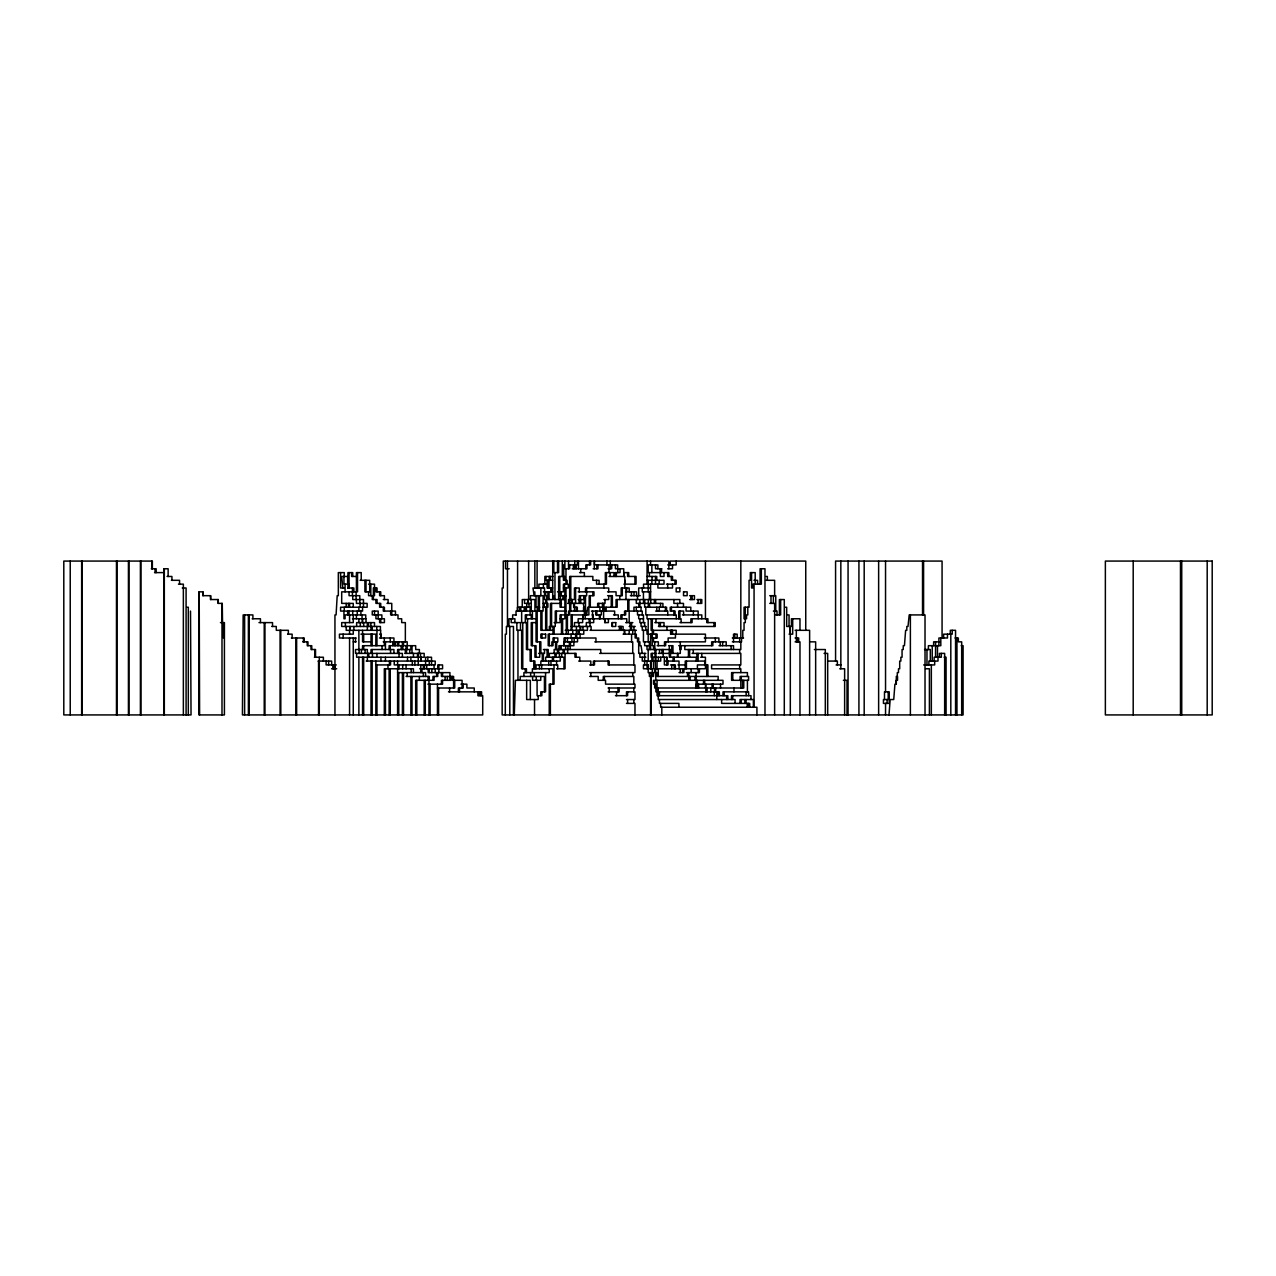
<?xml version="1.0" encoding="UTF-8"?>
<svg xmlns="http://www.w3.org/2000/svg" width="1276" height="1276" viewBox="0 0 1276 1276"><rect width="100%" height="100%" fill="white"/><g stroke="black" fill="none" stroke-linecap="round" stroke-linejoin="round"><path stroke-width="1.5" d="M562.62 564.917L563.737 564.917L563.737 576.465M568.538 564.917L573.355 564.917L573.355 568.761M573.674 564.917L577.358 564.917L577.358 561.073M595.605 564.917L617.68 564.917L617.68 568.761M667.763 564.917L676.184 564.917L676.184 561.073M151.286 568.761L156.166 568.761L156.166 572.605M509.204 568.761L505.519 568.761L505.519 561.073M572.222 568.761L586.944 568.761L586.944 564.917M593.165 568.761L597.965 568.761L597.965 564.917M608.062 568.761L611.746 568.761L611.746 564.917M661.734 568.761L655.513 568.761L655.513 564.917M667.667 568.761L672.516 568.761L672.516 564.917M154.555 572.605L163.775 572.605M579.575 572.605L584.376 572.605L584.376 576.465M167.044 576.465L171.925 576.465L171.925 580.309M347.933 576.465L341.697 576.465L342.829 587.997M356.419 576.465L351.618 576.465L351.618 572.605M553.018 576.465L544.836 576.465L544.836 584.153M609.003 576.465L624.841 576.465L624.841 587.997M647.012 576.465L656.789 576.465L656.693 580.309M766.11 576.465L767.355 576.465L767.355 580.309M171.399 580.309L179.549 580.309L179.549 584.153M360.103 580.309L369.705 580.309L369.705 591.841L364.904 591.841L364.904 580.309M552.715 580.309L545.953 580.309L545.953 576.465M647.012 580.309L664.014 580.309L664.014 584.153L643.535 584.153L643.535 587.997M753.941 580.309L757.577 580.309L757.577 584.153M766.11 580.309L774.628 580.309L774.628 595.685M178.481 584.153L183.361 584.153L183.361 714.927M368.573 584.153L374.506 584.153L374.506 595.685L368.573 595.685L368.573 591.841M548.202 584.153L538.903 584.153L538.903 587.997M623.9 584.153L636.07 584.153L636.07 576.465L627.585 576.465L627.585 572.605M666.487 584.153L676.184 584.153L676.184 580.309L671.335 580.309L671.335 576.465M182.293 587.997L186.089 587.997L186.089 714.927M344.265 587.997L340.58 587.997L340.58 572.605M347.63 587.997L353.867 587.997L353.867 591.841M552.715 587.997L547.085 587.997L547.085 580.309M563.434 587.997L568.235 587.997L568.235 584.153L563.434 584.153L563.434 591.841L557.516 591.841M649.564 587.997L638.686 587.997L638.686 595.685M543.401 591.841L552.715 591.841M578.156 591.841L593.994 591.841L593.994 595.685L589.193 595.685L589.193 607.232M607.583 591.841L616.053 591.841L616.053 595.685L622.289 595.685L622.289 587.997M625.543 591.841L636.565 591.841L636.565 595.685M650.76 591.841L642.259 591.841L642.259 587.997M683.489 591.841L687.158 591.841L687.158 595.685L683.489 595.685L683.585 591.841M552.715 595.685L553.832 595.685L553.832 599.545L565.172 599.545M566.289 595.685L559.239 595.685L559.239 591.841M607.583 595.685L612.384 595.685L612.384 607.232M630.344 595.685L640.249 595.685M689.63 595.685L694.463 595.685L694.463 599.545L689.63 599.545M769.747 595.685L775.76 595.685L775.76 611.076M383.294 599.545L388.095 599.545L388.095 603.389M578.156 599.545L584.073 599.545L584.073 595.685M603.899 599.545L608.7 599.545L608.7 595.685M638.813 599.545L616.053 599.545L616.053 607.232M696.935 599.545L701.784 599.545L701.784 603.389L696.935 603.389M386.963 603.389L391.764 603.389L391.764 614.92M530.433 603.389L524.5 603.389L524.5 599.545M543.097 603.389L547.898 603.389L547.898 607.232L543.097 607.232M561.488 603.389L550.45 603.389L550.45 630.312M567.724 603.389L579.272 603.389L579.272 595.685L586.625 595.685L586.625 587.997M648.288 603.389L636.309 603.389L636.309 599.545M769.747 603.389L774.628 603.389L774.628 714.927M186.695 607.232L188.306 607.232L188.306 714.927M530.433 607.232L517.45 607.232L517.45 611.076M539.732 607.232L536.048 607.232L536.048 595.685M564.869 607.232L560.068 607.232L560.068 599.545M603.085 607.232L587.757 607.232L586.625 614.92M641.158 607.232L633.933 607.232L634.028 611.076M785.426 607.232L786.67 607.232L786.67 626.468L791.439 626.468L791.439 618.764L799.972 618.764L799.972 630.312M190.507 611.076L191.033 714.927L63.8 714.927L63.8 561.073L152.354 561.073L152.354 568.761M530.13 611.076L516.014 611.076L516.014 614.92M566.289 611.076L555.267 611.076L555.267 626.468L549.334 626.468L549.334 630.312M585.812 611.076L568.538 611.076L568.538 614.92M591.442 611.076L614.633 611.076L614.633 614.92M635.209 611.076L624.538 611.076L624.538 614.92M655.609 611.076L667.763 611.076L667.763 614.92M773.384 611.076L777.02 611.076L777.02 614.92M516.317 614.92L512.649 614.92L512.649 618.764M592.048 614.92L593.165 614.92L593.165 618.764M613.501 614.92L618.302 614.92L618.302 618.764M682.405 614.92L701.784 614.92L701.784 618.764M775.76 614.92L780.657 614.92L780.657 599.545M787.802 614.92L789.062 614.92L789.062 626.468M252.169 618.764L260.448 618.764L260.448 622.608M352.431 618.764L366.021 618.764L366.021 622.608M536.048 618.764L526.446 618.764L526.446 614.92M560.068 618.764L564.869 618.764L564.869 587.997M643.535 618.764L638.686 618.764L638.686 614.92M220.429 622.608L224.416 622.608L224.416 714.927L198.928 714.927L198.928 591.841L203.043 591.841L203.043 595.685M258.98 622.608L272.522 622.608L272.522 626.468M536.048 622.608L531.247 622.608L531.247 645.688L536.048 645.688L536.048 657.236M554.135 622.608L560.068 622.608L560.068 614.92L569.67 614.92L569.67 576.465L592.861 576.465L592.861 580.309L599.098 580.309L599.098 584.153M625.671 622.608L632.832 622.608M644.715 622.608L639.882 622.608L639.882 618.764M654.779 622.608L664.014 622.608L664.014 626.468M679.933 622.608L692.086 622.608L692.086 618.764M224.273 626.468L223.332 638L223.061 622.608M271.788 626.468L276.286 626.468L276.286 630.312L288.36 630.312L288.36 634.156M571.106 626.468L591.123 626.468L591.123 630.312M618.302 626.468L623.103 626.468L623.103 630.312M629.18 626.468L635.209 626.468M645.911 626.468L641.062 626.468L641.062 622.608M658.432 626.468L715.23 626.468L715.23 622.608L706.729 622.608L706.729 618.764M553.018 630.312L540.849 630.312L540.849 611.076M565.172 630.312L587.454 630.312L587.454 626.468M590.006 630.312L630.472 630.312L630.472 622.608L630.344 626.468M636.405 630.312L631.556 630.312L631.556 622.608M647.091 630.312L642.259 630.312L642.259 626.468M795.076 630.312L809.622 630.312L809.622 714.927M287.61 634.156L292.124 634.156L292.124 638M360.917 634.156L375.846 634.156L375.846 645.688M379.61 634.156L381.253 634.156L381.253 638M623.103 634.156L631.588 634.156L631.588 641.844M789.062 634.156L792.699 634.156L792.699 618.764M291.391 638L304.182 638L304.182 641.844M356.116 638L339.448 638L339.448 634.156L353.261 634.156L353.261 630.312M379.514 638L393.933 638L393.933 641.844L383.199 641.844M704.256 638L718.882 638L718.882 641.844M732.328 638L743.557 638M795.076 638L798.712 638L798.712 641.844M955.022 638L958.356 638L958.356 641.844L961.689 641.844L961.689 714.927M302.715 641.844L307.963 641.844L307.963 645.688M353.261 641.844L356.116 641.844M371.029 641.844L362.559 641.844L362.559 630.312M594.807 641.844L632.721 641.844L632.721 653.392M732.328 641.844L741.547 641.844L741.547 638M795.076 641.844L799.972 641.844L799.972 714.927M810.754 641.844L815.651 641.844L815.651 714.927M939.79 641.844L933.633 641.844L933.633 645.688M650.664 645.688L644.635 645.688L644.635 641.844M657.156 645.688L665.657 645.688L665.657 641.844M668.863 645.688L672.978 645.688L672.978 653.392M678.736 645.688L712.853 645.688L712.853 641.844M718.978 645.688L733.525 645.688L733.525 649.532M961.179 645.688L963.093 645.688L963.093 714.927L502.154 714.927L502.154 587.997L503.27 587.997L503.27 561.073L668.863 561.073L668.863 568.761M543.401 649.532L548.202 649.532L548.202 657.236M814.391 649.532L825.317 649.532L825.317 714.927M924.542 649.532L930.3 649.532L930.3 661.08M404.955 653.392L424.174 653.392L424.174 657.236L356.626 657.236L356.626 653.392M538.6 653.392L544.533 653.392L544.533 649.532M599.608 653.392L633.837 653.392L633.837 664.924M645.911 653.392L638.686 653.392L638.686 638L637.506 638L637.506 641.844L639.882 641.844L639.882 645.688L641.062 645.688L642.259 653.392M655.96 653.392L651.127 653.392L651.127 657.236L666.949 657.236L666.949 661.08M658.352 653.392L680.299 653.392L680.299 641.844M692.086 653.392L740.83 653.392L740.83 664.924L711.577 664.924L711.577 668.768L740.83 668.768L740.83 672.611M824.057 653.392L827.693 653.392L827.693 714.927M314.359 657.236L323.386 657.236L323.386 661.08M645.911 657.236L639.882 657.236L639.882 653.392M700.604 657.236L705.437 657.236L705.437 668.768L653.503 668.768L653.503 661.08M944.144 657.236L946.074 657.236L946.074 714.927M318.043 661.08L331.664 661.08L331.664 664.924M366.228 661.08L435.212 661.08L435.212 664.924L394.236 664.924L394.236 661.08M578.666 661.08L590.82 661.08L590.82 664.924M664.477 661.08L679.007 661.08L679.103 668.768M828.826 661.08L837.359 661.08L837.359 664.924M336.29 664.924L326.114 664.924L326.114 661.08M375.846 664.924L390.552 664.924L390.552 661.08M589.703 664.924L594.504 664.924L594.504 661.08M670.506 664.924L675.355 664.924L675.355 668.768M677.923 664.924L685.228 664.924M836.099 664.924L840.996 664.924M923.649 664.924L934.67 664.924L934.67 661.08M331.569 668.768L336.704 668.768M419.676 668.768L442.565 668.768L442.565 664.924L437.764 664.924L437.764 668.768M556.591 668.768L565.077 668.768L565.077 653.392M839.736 668.768L844.632 668.768L844.632 714.927M925.563 668.768L929.407 668.768L929.407 714.927M397.602 672.611L425.594 672.611L425.594 676.455M589.703 672.611L634.97 672.611L634.97 664.924L608.094 664.924L608.094 661.08M679.007 672.611L683.952 672.611L683.856 668.768M686.328 672.611L699.408 672.611L699.408 668.768M406.087 676.455L429.278 676.455L429.278 680.315M589.703 676.455L598.189 676.455L598.189 680.315L605.542 680.315L605.542 684.159L634.97 684.159L634.97 688.003L608.094 688.003M843.372 680.315L847.009 680.315L847.009 714.927M427.843 684.159L442.565 684.159L442.565 680.315M460.955 684.159L466.888 684.159L466.888 688.003L474.241 688.003L474.241 691.847M437.461 688.003L454.719 688.003L454.719 680.315M448.482 691.847L481.594 691.847L481.594 695.691M608.094 691.847L619.131 691.847L619.131 688.003M615.447 695.691L627.601 695.691L627.601 691.847M626.484 699.535L634.97 699.535L634.97 691.847L626.484 691.847L626.484 695.691M626.484 703.395L634.97 703.395L634.97 714.927M1207.192 561.073L1207.192 714.927M1181.736 561.073L1181.736 714.927M1180.475 561.073L1180.475 714.927M1133.2 561.073L1133.2 714.927M956.952 638L956.952 714.927M955.549 714.927L955.549 630.312L950.285 630.312L950.285 634.156M952.215 630.312L952.215 634.156L943.634 634.156L943.634 638M950.811 634.156L950.811 714.927M947.478 634.156L947.478 638L938.897 638L938.897 645.688M944.655 714.927L944.655 653.392L939.407 653.392L939.407 657.236M942.071 638L942.071 561.073L835.573 561.073L835.573 661.08M941.321 653.392L941.321 657.236L934.144 657.236L934.144 661.08M940.811 638L940.811 645.688L928.386 645.688L928.386 649.532M938.004 657.236L938.004 661.08L928.896 661.08L928.896 664.924M937.477 645.688L937.477 657.236M935.563 641.844L935.563 657.236M932.23 645.688L932.23 661.08M931.336 664.924L931.336 714.927M926.966 649.532L926.966 664.924M925.02 714.927L925.02 614.92L909.198 614.92L908.002 626.468L906.821 626.468L906.821 630.312L905.625 630.312L904.445 645.688L903.248 645.688L903.248 649.532L902.068 649.532L902.068 657.236L900.872 657.236L900.872 661.08L899.692 661.08L899.692 668.768L898.495 668.768L898.495 672.611L897.299 672.611L897.299 680.315L896.119 680.315L896.119 684.159L894.923 684.159L893.742 699.535L890.169 699.535L888.989 714.927M923.585 561.073L923.585 614.92M922.532 561.073L922.532 614.92M910.378 614.92L910.378 714.927M897.491 680.315L897.491 676.455L896.31 676.455L896.31 684.159M888.192 691.847L888.192 699.535L883.439 699.535L883.439 703.395L889.244 703.395L889.244 691.847L884.491 691.847L884.491 699.535M887.123 699.535L887.123 703.395M885.544 561.073L885.544 691.847M885.544 703.395L885.544 714.927M878.638 561.073L878.638 714.927M864.187 561.073L864.187 714.927M858.923 561.073L858.923 714.927M848.062 561.073L848.062 714.927M840.836 561.073L840.836 668.768M805.746 630.312L805.746 561.073L670.235 561.073L670.235 564.917M797.468 638L797.468 641.844M796.336 630.312L796.336 641.844M790.307 626.468L790.307 714.927M790.195 626.468L790.195 634.156M784.293 714.927L784.293 599.545L779.397 599.545L779.397 614.92M773.384 595.685L773.384 603.389M770.991 595.685L770.991 603.389M764.978 714.927L764.978 568.761L760.081 568.761L760.081 584.153M761.341 568.761L761.341 584.153L752.808 584.153L752.808 587.997L751.564 587.997L751.564 572.605M756.923 714.927L756.923 707.239L660.633 707.239L660.633 703.395M755.201 584.153L755.201 572.605L750.304 572.605L750.304 580.309L749.06 580.309L749.06 607.232L744.052 607.232L744.052 618.764L746.556 618.764L746.556 614.92L747.8 614.92L747.8 607.232M754.068 584.153L754.068 707.239M753.366 707.239L753.366 699.535L740.016 699.535L740.016 703.395M750.99 699.535L750.99 695.691L731.499 695.691L731.499 699.535M749.698 707.239L749.698 703.395L721.626 703.395L721.626 699.535M748.613 695.691L748.613 691.847L722.998 691.847L722.998 695.691M748.518 703.395L748.518 707.239M747.417 676.455L747.417 672.611L731.595 672.611L731.595 680.315L748.613 680.315L748.613 676.455L740.096 676.455L740.096 680.315M747.417 680.315L747.417 691.847M747.242 703.395L747.242 707.239M746.141 691.847L746.141 695.691M746.045 699.535L746.045 703.395M745.296 607.232L745.296 622.608L744.052 622.608L744.052 630.312L742.791 630.312L742.791 638M744.849 699.535L744.849 703.395M743.764 680.315L743.764 688.003L654.684 688.003L654.684 680.315L653.503 680.315L653.503 684.159L655.88 684.159L655.88 691.847L719.345 691.847L719.345 695.691M742.568 680.315L742.568 688.003M741.292 676.455L741.292 680.315M741.197 699.535L741.197 703.395M740.83 561.073L740.83 638M740.83 641.844L740.83 649.532L684.781 649.532L684.781 645.688M740.83 680.315L740.83 688.003M739.649 638L739.649 641.844M739.649 649.532L739.649 653.392M739.649 664.924L739.649 668.768M737.177 638L737.177 634.156L733.525 634.156L733.525 641.844M735.072 703.395L735.072 699.535L658.256 699.535L658.256 688.003M734.801 634.156L734.801 638M733.971 688.003L733.971 691.847M732.791 672.611L732.791 680.315M732.695 695.691L732.695 699.535M731.148 645.688L731.148 649.532M727.846 699.535L727.846 695.691L657.06 695.691L657.06 680.315M726.57 695.691L726.666 699.535M726.203 645.688L726.203 641.844L711.657 641.844L711.657 645.688M724.194 691.847L724.194 695.691M722.631 641.844L722.631 645.688M720.525 684.159L720.525 688.003M720.174 641.844L720.174 645.688M718.149 680.315L718.149 676.455L657.06 676.455L657.06 672.611L654.684 672.611L654.684 668.768M718.149 691.847L718.149 695.691M716.873 691.847L716.873 695.691M716.777 695.691L716.777 699.535M715.692 688.003L715.692 691.847M715.326 638L715.326 641.844M714.496 688.003L714.496 691.847M714.305 691.847L714.305 695.691M714.034 622.608L714.034 626.468M713.22 684.159L713.22 688.003M712.024 684.159L712.024 688.003M710.844 688.003L710.748 691.847M707.909 622.608L707.909 618.764L690.906 618.764L690.906 622.608M707.909 676.455L707.909 664.924L697.398 664.924L697.398 668.768M707.095 688.003L707.095 691.847M706.729 664.924L706.729 676.455M705.899 684.159L705.803 691.847M705.437 561.073L705.437 618.764M705.437 684.159L705.437 688.003M704.703 664.924L704.703 661.08L685.228 661.08L685.228 668.768M704.703 680.315L704.703 684.159M703.523 680.315L703.523 684.159M701.784 653.392L701.784 657.236M700.604 599.545L700.604 603.389M698.578 684.159L698.578 688.003M698.131 599.545L698.131 603.389M698.227 618.764L698.131 611.076L686.057 611.076L686.057 607.232M698.131 653.392L698.131 661.08M698.227 668.768L698.227 672.611M697.398 680.315L697.398 688.003M696.935 653.392L696.935 661.08M696.202 661.08L696.202 657.236L669.326 657.236L669.326 645.688M696.202 676.455L696.202 680.315M696.202 688.003L696.202 684.159L722.998 684.159L722.998 680.315L655.88 680.315L654.684 641.844M696.106 672.611L696.106 676.455M696.106 680.315L696.106 688.003M695.021 676.455L695.021 680.315M693.378 611.076L693.378 614.92M693.283 649.532L693.283 653.392M692.086 595.685L692.086 599.545M691.177 668.768L691.177 672.611M690.81 595.685L690.81 599.545M690.81 611.076L690.81 607.232L670.235 607.232L670.235 611.076L675.084 611.076L675.084 614.92M690.077 676.455L690.077 680.315M689.63 649.532L689.63 657.236M688.801 672.611L688.801 680.315M688.434 649.532L688.434 657.236M687.605 672.611L687.509 676.455M686.424 661.08L686.424 668.768M683.489 607.232L683.489 603.389L673.888 603.389L673.888 599.545M683.585 614.92L683.585 611.076L678.736 611.076L678.736 618.764M682.676 668.768L682.676 672.611M681.113 622.608L681.113 618.764L647.012 618.764L647.012 614.92M681.113 645.688L681.113 649.532L679.933 649.532L679.933 645.688M680.299 668.768L680.204 672.611M679.933 611.076L679.933 618.764M679.837 603.389L679.837 599.545L639.882 599.545L639.882 607.232M678.912 707.239L678.912 703.395L659.437 703.395L659.437 699.535M677.827 653.392L677.827 657.236M677.556 603.389L677.556 607.232M677.46 653.392L677.46 657.236M676.264 618.764L676.264 614.92L645.815 614.92L645.815 607.232M676.184 634.156L676.184 630.312L651.127 630.312L651.127 618.764M675.451 634.156L675.451 638L668.13 638L668.13 641.844M674.988 580.309L674.988 584.153M674.254 657.236L674.254 661.08M674.159 664.924L674.159 668.768M673.888 611.076L673.888 614.92M673.074 657.236L673.074 661.08M672.516 580.309L672.516 576.465L667.667 576.465L667.667 572.605M672.516 584.153L672.516 587.997L657.89 587.997L657.89 584.153M672.516 630.312L672.516 634.156M671.782 630.312L671.782 634.156M671.782 645.688L671.782 653.392M671.702 664.924L671.782 668.768M671.431 607.232L671.431 611.076M671.335 630.312L671.335 634.156M670.602 630.312L670.602 634.156L705.437 634.156L705.437 641.844L664.477 641.844L664.477 645.688M670.506 657.236L670.506 649.532L647.012 649.532L647.012 645.688M668.863 576.465L668.863 572.605L648.192 572.605L648.192 564.917L657.89 564.917L657.89 568.761M668.034 661.08L668.034 664.924L664.381 664.924L664.381 657.236M667.667 584.153L667.667 587.997M666.949 626.468L666.949 630.312M666.854 657.236L666.854 664.924M666.582 611.076L666.582 607.232L644.635 607.232L644.715 599.545M665.386 607.232L665.386 611.076M664.014 572.605L664.014 576.465L660.362 576.465L660.362 568.761M663.185 649.532L663.185 657.236M662.914 607.232L662.914 603.389L649.564 603.389L649.564 607.232M662.834 649.532L662.834 653.392M662.005 649.532L662.005 653.392M661.813 707.239L661.813 714.927M661.542 568.761L661.542 572.605M660.537 568.761L660.537 572.605M660.537 603.389L660.537 607.232M660.729 657.236L660.729 661.08L642.259 661.08L642.259 657.236M660.362 622.608L660.362 626.468M659.628 622.608L659.628 626.468M659.533 649.532L659.533 653.392M659.437 691.847L659.437 695.691M659.261 607.232L659.261 611.076M659.166 580.309L659.166 584.153M659.166 622.608L659.166 626.468M658.352 645.688L658.352 641.844L653.503 641.844L653.503 638M658.352 657.236L658.352 661.08M658.256 668.768L658.256 676.455M657.06 661.08L657.06 668.768M656.789 607.232L656.789 611.076M655.96 618.764L655.96 622.608M655.96 634.156L655.96 638M655.88 649.532L655.96 661.08M655.513 576.465L655.513 584.153M655.609 599.545L655.609 603.389M654.413 599.545L654.413 603.389M653.503 630.312L653.503 634.156M653.503 649.532L653.503 645.688L652.307 645.688L652.307 618.764M653.041 657.236L653.041 661.08M652.307 653.392L652.307 657.236M652.036 576.465L652.036 580.309M651.861 564.917L651.861 572.605M651.861 580.309L651.861 584.153M651.861 657.236L651.861 661.08M651.127 634.156L651.127 638L657.156 638L657.156 634.156L647.012 634.156L647.012 630.312M651.127 661.08L651.127 668.768M651.127 672.611L651.127 714.927M650.76 599.545L650.76 603.389M650.569 561.073L650.569 564.917M650.569 584.153L650.569 599.545M650.569 634.156L650.569 649.532M650.569 661.08L650.569 668.768M650.569 714.927L650.569 676.455L649.388 676.455L649.388 672.611M649.388 572.605L649.388 576.465M649.388 591.841L649.388 599.545M649.388 649.532L649.388 641.844L643.439 641.844L643.439 630.312M648.383 599.545L648.288 607.232M648.288 668.768L648.288 664.924L643.439 664.924L643.439 668.768L652.307 668.768L652.307 676.455L653.503 676.455L653.503 672.611L648.192 672.611L648.192 664.924M648.192 580.309L648.192 591.841M648.192 618.764L648.192 641.844M648.192 649.532L648.192 661.08M647.107 561.073L647.012 584.153M647.012 661.08L647.091 668.768M645.815 626.468L645.815 630.312M644.635 622.608L644.635 626.468M644.635 653.392L644.635 664.924M643.535 599.545L643.535 603.389M643.439 591.841L643.439 599.545M643.439 622.608L643.439 614.92L637.506 614.92L637.506 611.076M642.259 614.92L642.259 611.076L636.309 611.076L636.309 607.232M641.062 607.232L641.062 611.076M638.877 603.389L638.782 607.232M637.506 595.685L637.506 599.545M635.113 630.312L635.113 638L636.309 638L636.309 634.156L632.736 634.156L632.736 630.312M634.938 576.465L634.938 584.153M634.013 591.841L634.013 595.685M633.933 626.468L633.933 630.312M633.837 684.159L633.837 676.455L603.293 676.455L603.293 680.315M633.837 688.003L633.837 691.847M633.837 699.535L633.837 703.395M632.721 672.611L632.721 676.455M631.46 591.841L631.46 595.685M629.212 591.841L629.212 587.997L621.173 587.997L621.173 595.685M629.18 611.076L629.18 622.608M629.18 630.312L629.18 634.156M628.909 599.545L628.909 611.076M628.701 576.465L628.701 572.605L623.9 572.605L623.9 576.465M628.223 599.545L628.223 611.076M627.792 599.545L627.792 611.076M627.601 699.535L627.601 703.395M626.787 622.608L626.787 618.764L578.156 618.764L578.156 622.608M626.66 587.997L626.66 591.841M625.974 587.997L625.974 599.545M625.671 611.076L625.671 614.92L620.854 614.92L620.854 618.764M625.033 580.309L625.033 584.153M624.841 630.312L624.841 634.156M624.235 630.312L624.235 634.156M623.725 576.465L623.725 568.761L615.431 568.761L615.431 564.917M621.986 614.92L621.986 618.764M621.173 626.468L621.173 630.312M620.854 626.468L620.854 630.312M620.04 568.761L620.04 572.605L615.239 572.605L615.239 576.465M620.04 626.468L620.04 630.312M619.737 595.685L619.737 599.545M619.434 626.468L619.434 630.312M617.999 688.003L617.999 691.847M617.791 568.761L617.791 572.605M617.185 599.545L617.185 607.232L605.015 607.232L605.015 611.076M616.579 691.847L616.579 695.691M616.356 572.605L616.356 576.465M613.995 576.465L613.995 572.605L605.334 572.605L605.334 584.153M612.384 622.608L612.384 626.468M611.252 595.685L611.252 607.232M610.63 564.917L610.63 568.761M610.311 561.073L610.311 564.917M610.135 572.605L610.135 576.465M609.21 664.924L609.21 661.08L593.372 661.08L593.372 664.924M609.21 688.003L609.21 691.847M609.003 564.917L609.003 572.605M608.7 591.841L608.7 587.997L585.509 587.997L585.509 591.841M608.397 618.764L608.397 622.608L604.712 622.608L604.712 618.764M606.945 561.073L606.945 564.917M606.451 572.605L606.451 584.153L596.546 584.153L596.546 580.309M606.148 607.232L606.148 611.076M605.015 599.545L605.015 603.389L597.662 603.389L597.662 607.232M605.015 618.764L605.015 622.608M604.409 676.455L604.409 680.315M603.899 584.153L603.899 587.997M603.899 603.389L603.899 611.076M603.596 611.076L603.596 618.764M602.766 603.389L602.766 611.076M602.463 603.389L602.463 607.232M601.347 611.076L601.347 614.92L595.717 614.92L595.717 611.076M600.741 653.392L600.741 649.532L554.135 649.532L554.135 653.392M600.214 614.92L600.214 618.764M599.911 607.232L599.911 611.076M599.401 614.92L599.401 618.764M598.795 603.389L598.795 607.232M596.849 564.917L596.849 568.761M596.849 611.076L596.849 614.92M595.94 641.844L595.94 638L564.04 638L564.04 645.688M594.472 561.073L594.472 564.917M594.297 561.073L594.297 568.761M593.691 618.764L593.691 622.608L586.322 622.608L586.322 626.468M592.861 591.841L592.861 595.685M592.558 611.076L592.558 618.764M590.613 561.073L590.613 564.917L585.812 564.917L585.812 568.761M590.82 672.611L590.82 676.455M590.31 595.685L590.31 607.232M590.006 618.764L590.006 626.468M589.496 561.073L589.496 564.917M589.193 618.764L589.193 622.608M588.874 607.232L588.874 614.92L571.106 614.92L571.106 630.312M585.509 595.685L585.509 614.92M585.205 614.92L585.205 618.764M584.679 611.076L583.26 603.389M584.376 595.685L584.376 603.389L579.575 603.389L579.575 599.545M584.376 607.232L584.376 614.92M583.77 630.312L583.77 634.156L548.202 634.156L548.202 645.688L553.018 645.688L553.018 638L557.819 638L557.819 641.844L551.886 641.844L551.886 645.688M583.563 607.232L583.563 611.076M583.26 614.92L583.26 618.764M582.957 614.92L582.957 618.764M582.957 626.468L582.957 630.312M582.654 618.764L582.654 622.608L574.471 622.608L574.471 626.468M580.708 568.761L580.708 572.605M580.708 599.545L580.708 603.389M580.708 626.468L580.708 630.312M580.405 595.685L580.405 599.545M580.101 626.468L580.101 630.312M580.101 634.156L580.101 638M579.783 661.08L579.783 657.236L574.982 657.236L574.982 653.392M579.272 591.841L579.272 587.997L574.471 587.997L574.471 599.545L568.538 599.545L568.538 603.389M579.272 630.312L579.272 634.156M578.969 622.608L578.969 626.468M578.459 561.073L578.459 568.761M578.156 630.312L578.156 634.156M577.326 611.076L577.326 607.232L573.658 607.232L573.658 603.389M577.534 638L577.534 641.844L563.737 641.844L563.737 645.688M576.72 634.156L576.72 638M576.417 626.468L576.417 634.156M576.21 564.917L576.21 568.761M576.21 607.232L576.21 611.076M576.114 657.236L576.114 653.392L549.334 653.392L549.334 657.236M575.604 587.997L575.604 603.389M575.604 634.156L575.604 638M574.774 561.073L574.774 568.761M574.471 603.389L574.471 611.076M574.168 638L574.168 641.844M573.865 641.844L573.865 645.688L558.936 645.688L558.936 649.532M572.733 630.312L572.733 634.156M572.222 599.545L572.222 603.389M572.222 614.92L572.222 626.468M571.919 626.468L571.919 630.312M571.919 638L571.919 641.844M571.409 599.545L571.409 603.389M571.106 634.156L571.106 638M570.787 576.465L570.787 599.545M570.787 603.389L570.787 611.076M570.484 641.844L570.484 645.688M570.181 645.688L570.181 649.532M569.67 564.917L569.67 568.761L564.869 568.761L564.869 561.073M569.367 641.844L569.367 645.688M568.538 561.073L568.538 568.761M568.235 630.312L568.235 634.156M567.932 645.688L567.932 649.532M567.629 649.532L567.629 653.392M567.421 614.92L567.421 630.312M567.421 638L567.421 641.844M567.118 584.153L567.118 580.309L563.434 580.309L563.434 576.465M566.289 614.92L566.289 634.156M565.986 568.761L565.986 584.153M565.986 587.997L565.986 614.92M565.683 645.688L565.683 649.532M565.172 638L565.172 641.844M564.869 580.309L564.869 576.465L558.633 576.465L558.633 599.545M564.566 584.153L564.566 587.997M564.04 595.685L564.04 599.545M564.263 649.532L564.263 653.392M563.96 668.768L563.96 657.236L545.649 657.236L545.649 661.08M563.131 649.532L563.131 653.392M562.923 595.685L562.923 599.545M562.62 618.764L562.62 634.156M562.317 561.073L562.317 576.465M561.711 653.392L561.711 657.236M561.488 618.764L561.488 634.156M561.185 591.841L561.185 595.685M561.185 599.545L561.185 607.232M561.185 614.92L561.185 618.764M561.185 645.688L561.185 649.532M560.371 591.841L560.371 599.545M560.068 591.841L560.068 595.685M560.068 645.688L560.068 649.532M560.276 657.236L560.276 661.08L540.849 661.08L540.849 664.924M559.765 576.465L559.765 591.841M559.462 653.392L559.462 657.236M558.633 561.073L558.633 572.605L553.832 572.605L553.832 561.073M558.633 649.532L558.633 653.392M557.724 668.768L557.724 664.924L536.048 664.924L536.048 668.768M557.516 561.073L557.516 572.605M557.516 649.532L557.516 653.392M556.687 641.844L556.687 649.532M556.591 661.08L556.591 664.924M556.384 611.076L556.384 622.608M556.081 653.392L556.081 657.236M555.57 641.844L555.57 649.532M554.964 572.605L554.964 599.545M554.964 653.392L554.964 657.236M554.135 626.468L554.135 634.156M554.135 638L554.135 641.844M554.039 664.924L554.039 684.159L549.238 684.159L549.238 714.927M553.529 657.236L553.529 661.08M553.018 626.468L553.018 634.156M552.923 684.159L552.923 668.768L532.379 668.768L532.379 672.611M552.715 561.073L552.715 599.545L547.898 599.545L547.898 591.841M552.396 657.236L552.396 661.08M551.886 587.997L551.886 591.841M551.583 603.389L551.583 626.468M550.769 587.997L550.769 591.841M550.977 661.08L550.977 664.924M550.45 576.465L550.45 580.309M550.371 684.159L550.371 714.927M549.637 576.465L549.637 580.309M549.334 576.465L549.334 580.309M549.334 634.156L549.334 645.688M549.238 668.768L549.238 672.611L523.894 672.611L523.894 676.455M549.031 580.309L549.031 587.997M549.031 591.841L549.031 599.545M548.728 661.08L548.728 664.924M547.898 580.309L547.898 587.997M547.085 649.532L547.085 657.236M546.782 630.312L546.782 595.685L545.649 595.685L545.649 591.841M545.649 603.389L545.649 599.545L544.533 599.545L544.533 587.997L532.985 587.997L534.102 595.685M545.649 607.232L545.649 630.312M545.57 672.611L545.57 691.847L540.753 691.847L540.753 695.691M544.437 691.847L544.437 676.455L520.209 676.455L520.209 680.315M544.23 603.389L544.23 607.232M543.401 584.153L543.401 587.997M543.401 653.392L543.401 661.08M542.284 653.392L542.284 661.08M541.981 611.076L541.981 630.312M541.981 634.156L541.981 638M541.678 664.924L541.678 668.768M541.885 691.847L541.885 695.691L537.084 695.691L537.084 680.315M540.849 587.997L540.849 595.685M540.849 653.392L540.849 641.844L536.048 641.844L536.048 611.076L531.247 611.076L531.247 599.545M540.753 676.455L540.753 680.315L532.586 680.315L532.586 676.455M539.732 641.844L539.732 657.236L534.931 657.236L534.931 645.688M539.429 595.685L539.429 611.076M539.429 664.924L539.429 668.768M538.297 595.685L538.297 611.076L543.097 611.076L543.097 595.685L530.433 595.685L530.433 599.545M538.201 695.691L538.201 699.535L526.653 699.535L526.653 680.315M537.18 607.232L537.18 641.844M537.1 561.073L537.1 587.997M536.255 676.455L536.255 680.315M534.851 561.073L534.851 587.997M534.851 591.841L534.851 595.685M534.931 611.076L534.931 599.545L522.251 599.545L522.251 607.232M534.931 668.768L534.931 661.08L530.13 661.08L530.13 649.532M534.532 699.535L534.532 714.927M534.309 672.611L534.309 676.455M533.799 661.08L533.799 668.768M532.379 611.076L532.379 618.764M532.379 622.608L532.379 645.688M531.247 618.764L531.247 614.92L525.313 614.92L525.313 622.608M531.247 661.08L531.247 649.532L526.446 649.532L526.446 622.608L521.645 622.608L521.645 611.076M530.641 672.611L530.641 676.455M530.337 699.535L530.337 680.315L515.408 680.315L514.292 714.927M530.13 607.232L530.13 614.92M528.998 603.389L528.998 607.232M528.631 561.073L528.631 599.545M528.184 599.545L528.184 603.389M527.881 599.545L527.881 603.389M527.562 618.764L527.562 649.532M526.749 603.389L526.749 607.232M526.446 607.232L526.446 611.076M526.446 672.611L526.446 668.768L521.645 668.768L521.645 630.312L516.844 630.312L516.844 622.608M525.313 607.232L525.313 611.076M525.313 668.768L525.313 672.611M524.197 607.232L524.197 611.076M522.761 622.608L522.761 668.768M520.815 607.232L520.815 611.076M520.512 630.312L520.512 622.608L511.213 622.608L511.213 618.764M519.699 607.232L519.699 611.076M517.96 630.312L517.96 680.315M517.593 561.073L517.593 611.076M514.898 622.608L514.898 618.764L508.965 618.764L508.965 626.468M513.462 714.927L513.462 626.468L506.412 626.468L506.412 634.156L505.296 634.156L505.296 714.927M509.794 626.468L509.794 714.927M507.465 561.073L507.465 626.468M480.462 691.847L480.462 695.691M479.042 691.847L479.042 695.691M477.91 691.847L477.91 695.691L482.711 695.691L482.711 714.927L242.424 714.927L243.158 614.92L252.903 614.92L252.903 618.764M463.204 684.159L463.204 688.003L458.403 688.003L458.403 691.847M462.071 688.003L462.071 680.315L452.47 680.315L452.47 676.455M459.52 688.003L459.52 691.847M453.602 688.003L453.602 676.455L441.432 676.455L441.432 672.611M451.05 676.455L451.05 680.315L441.432 680.315L441.432 684.159M449.918 680.315L449.918 672.611L428.162 672.611L428.162 668.768M449.615 688.003L449.615 691.847M447.366 676.455L447.366 680.315M445.117 676.455L445.117 680.315M442.565 672.611L442.565 676.455M438.88 664.924L438.88 672.611M438.577 688.003L438.577 714.927M437.764 672.611L437.764 676.455L432.963 676.455L432.963 680.315M437.461 684.159L437.461 714.927M436.631 672.611L436.631 676.455M435.212 668.768L435.212 672.611M434.079 664.924L434.079 668.768M434.079 676.455L434.079 680.315L415.689 680.315L415.689 714.927M431.83 668.768L431.83 672.611M431.527 664.924L431.527 657.236L425.594 657.236L425.594 664.924M430.092 684.159L430.092 714.927M429.278 661.08L429.278 664.924M429.278 668.768L429.278 672.611M428.975 680.315L428.975 714.927M428.162 676.455L428.162 680.315M427.843 657.236L427.843 661.08M426.726 664.924L426.726 668.768M425.291 680.315L425.291 714.927M424.477 664.924L424.477 668.768M424.174 680.315L424.174 714.927M423.345 664.924L423.345 668.768M423.345 672.611L423.345 676.455M421.925 668.768L421.925 672.611M421.192 657.236L421.192 661.08M420.793 657.236L420.793 661.08M420.793 664.924L420.793 672.611M420.49 653.392L420.49 657.236M419.373 653.392L419.373 649.532L415.689 649.532L415.689 645.688L389.116 645.688L389.116 649.532M419.373 676.455L419.373 680.315M418.241 653.392L418.241 664.924M417.523 653.392L417.523 657.236M416.821 680.315L416.821 714.927M414.875 661.08L414.875 664.924M413.44 653.392L413.44 657.236M413.44 672.611L413.44 668.768L384.315 668.768L384.315 714.927M412.323 661.08L412.323 664.924M412.004 645.688L412.004 653.392M412.004 676.455L412.004 714.927M411.191 668.768L411.191 672.611M410.888 645.688L410.888 649.532L397.602 649.532L397.602 653.392M410.888 657.236L410.888 661.08M410.888 676.455L410.888 714.927M409.755 649.532L409.755 653.392M407.507 657.236L407.507 661.08M407.204 649.532L407.204 641.844L394.332 641.844L394.332 645.688M407.204 672.611L407.204 676.455M406.486 649.532L406.486 653.392M406.087 645.688L406.087 653.392M406.087 664.924L406.087 668.768M405.353 641.844L405.353 622.608L401.685 622.608L401.685 618.764L398 618.764L398 614.92L390.647 614.92L390.647 611.076M405.353 649.532L405.353 653.392M403.535 641.844L403.535 645.688M403.535 672.611L403.535 714.927M402.801 645.688L402.801 649.532M402.706 664.924L402.706 668.768M402.403 641.844L402.403 645.688M402.403 657.236L402.403 653.392L355.51 653.392L355.51 649.532L367.36 649.532L367.36 653.392M402.403 672.611L402.403 714.927M401.685 645.688L401.685 649.532M401.286 645.688L401.286 649.532M399.037 653.392L399.037 657.236M399.037 664.924L399.037 668.768M398.734 641.844L398.734 645.688M398.734 649.532L398.734 653.392M398.734 672.611L398.734 714.927M397.905 664.924L397.905 668.768M397.602 641.844L397.602 645.688M397.602 661.08L397.602 664.924M397.602 668.768L397.602 714.927M395.448 614.92L395.448 611.076L383.294 611.076L383.294 607.232M395.448 641.844L395.448 645.688M393.933 653.392L393.933 649.532L371.029 649.532L371.029 653.392M392.801 641.844L392.801 645.688M390.552 649.532L390.552 653.392M390.249 638L390.249 641.844M390.249 645.688L390.249 649.532M390.249 668.768L390.249 714.927M389.435 661.08L389.435 664.924M389.116 668.768L389.116 714.927M388 664.924L388 668.768M385.448 641.844L385.448 649.532M385.448 657.236L385.448 661.08M385.448 668.768L385.448 714.927M384.411 599.545L384.411 595.685L379.61 595.685L379.61 591.841M384.411 611.076L384.411 607.232L379.61 607.232L379.61 603.389M384.315 638L384.315 645.688L362.559 645.688L362.559 649.532M382.066 645.688L382.066 649.532M381.859 618.764L381.859 614.92L372.257 614.92L372.257 611.076L378.174 611.076L378.174 618.764M380.95 657.236L380.95 661.08M380.742 595.685L380.742 591.841L375.926 591.841L375.926 587.997M380.742 607.232L380.742 603.389L375.926 603.389L375.926 599.545M380.742 618.764L380.742 622.608M380.647 638L380.647 630.312L346.195 630.312L346.195 626.468M380.423 630.312L380.423 626.468L341.697 626.468L341.697 622.608L353.261 622.608L353.261 614.92M379.61 618.764L379.61 622.608L384.411 622.608L384.411 618.764L375.926 618.764L375.926 614.92M377.058 591.841L377.058 587.997L373.374 587.997L373.374 599.545M377.058 603.389L377.058 599.545L372.257 599.545L372.257 595.685M376.962 630.312L376.962 645.688M376.962 653.392L376.962 657.236M376.962 664.924L376.962 714.927M376.755 626.468L376.755 630.312M375.846 661.08L375.846 714.927M374.506 611.076L374.506 614.92M374.506 626.468L374.506 622.608L368.573 622.608L368.573 626.468M372.464 653.392L372.464 657.236M372.257 626.468L372.257 630.312M372.161 634.156L372.161 645.688M372.161 649.532L372.161 653.392M372.161 661.08L372.161 714.927M371.029 626.468L371.029 630.312M371.029 634.156L371.029 645.688M371.029 661.08L371.029 714.927M370.822 584.153L370.822 595.685M370.822 622.608L370.822 626.468M368.78 653.392L368.78 657.236M367.663 653.392L367.663 657.236M367.36 630.312L367.36 622.608L356.626 622.608L356.626 626.468M367.36 657.236L367.36 661.08M366.021 580.309L366.021 591.841M365.718 618.764L365.718 614.92L345.078 614.92L345.078 618.764L343.946 618.764L343.946 611.076M365.111 649.532L365.111 653.392M363.676 622.608L363.676 626.468M363.676 634.156L363.676 641.844M363.676 645.688L363.676 649.532M363.676 657.236L363.676 714.927M363.469 607.232L363.469 599.545L352.734 599.545L352.734 595.685M362.559 607.232L362.559 611.076L340.58 611.076L340.58 607.232L367.153 607.232L367.153 603.389L356.419 603.389L356.419 599.545M362.559 618.764L362.559 622.608M362.559 657.236L362.559 714.927M362.352 618.764L362.352 622.608M362.033 614.92L362.033 618.764M361.22 580.309L361.22 572.605L356.419 572.605L356.419 591.841M361.427 649.532L361.427 653.392M360.917 611.076L360.917 614.92M360.31 622.608L360.31 626.468M360.103 603.389L360.103 607.232M359.784 603.389L359.784 595.685L349.066 595.685L349.066 591.841M359.178 649.532L359.178 653.392M358.875 607.232L358.875 611.076M358.875 618.764L358.875 622.608M358.875 630.312L358.875 649.532M358.875 657.236L358.875 714.927M357.535 572.605L357.535 591.841L341.697 591.841L341.697 603.389L353.261 603.389L353.261 607.232M357.232 611.076L357.232 614.92M356.419 614.92L356.419 618.764M356.116 591.841L356.116 599.545M355.51 638L355.51 641.844M353.867 626.468L353.867 630.312M353.261 638L353.261 714.927M352.734 576.465L352.734 572.605L347.933 572.605L347.933 587.997M352.734 611.076L352.734 614.92M352.431 587.997L352.431 595.685M350.182 626.468L350.182 630.312M349.879 626.468L349.879 630.312M349.576 603.389L349.576 607.232M349.576 614.92L349.576 622.608M349.576 630.312L349.576 634.156M349.576 638L349.576 714.927M349.066 572.605L349.066 587.997M349.066 611.076L349.066 614.92M348.763 587.997L348.763 584.153L343.946 584.153L343.946 576.465M348.444 603.389L348.444 607.232M347.933 611.076L347.933 614.92M347.63 576.465L347.63 584.153M347.63 611.076L347.63 614.92M346.195 603.389L346.195 607.232M345.381 622.608L345.381 626.468M345.078 584.153L345.078 591.841M344.265 576.465L344.265 572.605L338.331 572.605L338.331 595.685L337.199 595.685L336.082 614.92L334.95 614.92L334.95 714.927M344.265 607.232L344.265 611.076M343.132 634.156L343.132 638M334.599 664.924L334.599 668.768M333.865 664.924L333.865 668.768M333.658 664.924L333.658 668.768M332.924 664.924L332.924 668.768M328.634 661.08L328.634 664.924M319.287 657.236L319.287 714.927M318.553 661.08L318.553 714.927M315.523 657.236L315.523 649.532L311.009 649.532L311.009 645.688M314.789 649.532L314.789 657.236M311.743 649.532L311.743 645.688L307.229 645.688L307.229 641.844M303.449 638L303.449 641.844M296.638 638L296.638 714.927M295.904 638L295.904 714.927M280.8 630.312L280.8 714.927M280.066 630.312L280.066 714.927M264.961 622.608L264.961 714.927M264.228 622.608L264.228 714.927M249.123 614.92L249.123 714.927M248.389 614.92L248.389 714.927M244.625 614.92L244.625 714.927M222.534 622.608L222.263 603.389L218.148 603.389L218.148 599.545M221.992 603.389L221.992 714.927M218.276 603.389L218.276 599.545L210.46 599.545L210.46 595.685M210.731 599.545L210.731 595.685L202.772 595.685L202.772 591.841M199.598 714.927L199.2 591.841M168.129 576.465L168.129 568.761L163.775 568.761L163.775 714.927M164.317 568.761L164.317 714.927M155.082 568.761L155.082 572.605M151.812 561.073L151.812 568.761M140.918 561.073L140.918 714.927M140.392 561.073L140.392 714.927M128.956 561.073L128.956 714.927M128.429 561.073L128.429 714.927M116.993 561.073L116.993 714.927M116.467 561.073L116.467 714.927M82.19 561.073L82.19 714.927M81.648 561.073L81.648 714.927M70.228 561.073L70.228 714.927M1212.2 561.073L1105.367 561.073L1105.367 714.927L1212.2 714.927L1212.2 561.073M679.837 587.997L676.184 587.997L676.184 591.841L679.837 591.841L679.837 587.997M615.75 622.608L612.081 622.608L612.081 626.468L615.75 626.468L615.75 622.608M545.649 634.156L540.849 634.156L540.849 638L545.649 638L545.649 634.156"/></g></svg>
